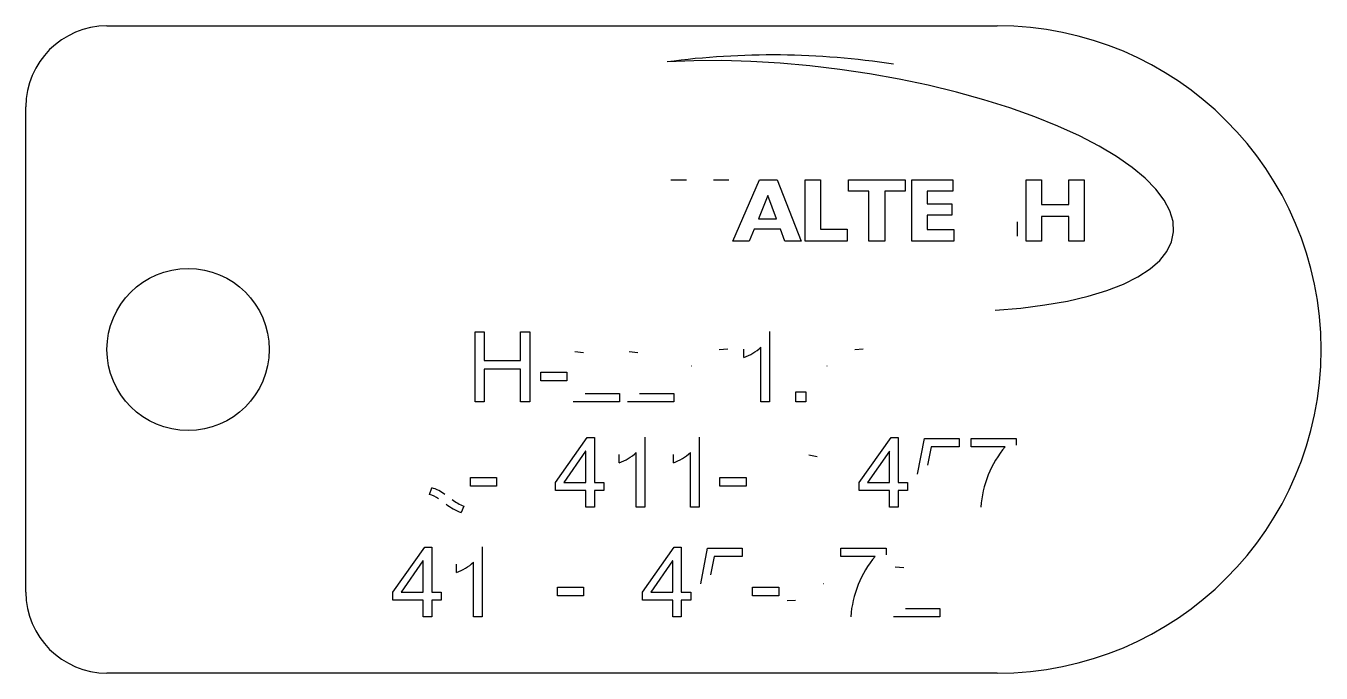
# Model space of a CAD drawing. Extents: x 1997 to 2642, y 1712 to 2034.
import ezdxf

# ---------------------------------------------------------------- set-up
doc = ezdxf.new("R2010")
doc.units = 0
doc.layers.get('0').update_dxf_attribs({"linetype": 'CONTINUOUS'})
doc.layers.add('DV1_DEFAULT', color=7, linetype='CONTINUOUS')
doc.layers.add('DV1_MARK', color=7, linetype='CONTINUOUS')

# ---------------------------------------------------------------- blocks, each defined once
blk = doc.blocks.new('SE1')
at = {"layer": 'DV1_DEFAULT'}
for p, q in [((2037.154243, 2034.178914), (2480.638243, 2034.178914)), ((1996.768243, 1751.984914), (1996.768243, 1993.792914)), ((2480.638243, 1711.598914), (2037.154243, 1711.598914))]:
    blk.add_line(p, q, dxfattribs=at)
blk.add_circle((2077.540243, 1872.888914), 40.386, dxfattribs=at)
for centre, radius, start, end in [((2037.154243, 1993.792914), 40.386, 90, 180), ((2480.638243, 1872.888914), 161.29, -90, 90), ((2037.154243, 1751.984914), 40.386, 180, 270)]:
    blk.add_arc(centre, radius, start, end, dxfattribs=at)
at = {"layer": 'DV1_MARK'}
for p, q in [((2318.044543, 1957.40237), (2325.766653, 1957.40237)), ((2339.317575, 1957.40237), (2346.954593, 1957.40237)), ((2348.869166, 1926.875569), (2362.186084, 1957.40237)), ((2362.186084, 1957.40237), (2371.014392, 1957.40237)), ((2371.014392, 1957.40237), (2382.906017, 1926.875569)), ((2384.990774, 1926.875569), (2384.990774, 1957.40237)), ((2384.990774, 1957.40237), (2392.627792, 1957.40237)), ((2392.627792, 1957.40237), (2392.627792, 1932.789472)), ((2406.519082, 1951.72247), (2406.519082, 1957.40237)), ((2406.519082, 1957.40237), (2434.812215, 1957.40237)), ((2434.812215, 1957.40237), (2434.812215, 1951.72247)), ((2438.130808, 1926.875569), (2438.130808, 1957.40237)), ((2438.130808, 1957.40237), (2458.552918, 1957.40237)), ((2458.552918, 1957.40237), (2458.552918, 1951.765016)), ((2495.036168, 1926.875569), (2495.036168, 1957.40237)), ((2495.036168, 1957.40237), (2502.694459, 1957.40237)), ((2502.694459, 1957.40237), (2502.694459, 1945.149103)), ((2516.3092, 1945.149103), (2516.3092, 1957.40237)), ((2516.3092, 1957.40237), (2523.946218, 1957.40237)), ((2523.946218, 1957.40237), (2523.946218, 1926.875569)), ((2366.398144, 1949.637713), (2361.675531, 1938.065184)), ((2370.674024, 1938.065184), (2366.398144, 1949.637713)), ((2416.645045, 1951.72247), (2406.519082, 1951.72247)), ((2416.645045, 1926.875569), (2416.645045, 1951.72247)), ((2424.686251, 1951.72247), (2424.686251, 1926.875569)), ((2434.812215, 1951.72247), (2424.686251, 1951.72247)), ((2458.552918, 1951.765016), (2445.767826, 1951.765016)), ((2445.767826, 1951.765016), (2445.767826, 1945.532018)), ((2445.767826, 1945.532018), (2457.978546, 1945.532018)), ((2457.978546, 1945.532018), (2457.978546, 1939.852118)), ((2502.694459, 1945.149103), (2516.3092, 1945.149103)), ((2361.675531, 1938.065184), (2370.674024, 1938.065184)), ((2457.978546, 1939.852118), (2445.767826, 1939.852118)), ((2445.767826, 1939.852118), (2445.767826, 1932.619288)), ((2490.483739, 1936.533525), (2490.483739, 1929.428333)), ((2502.694459, 1939.2352), (2502.694459, 1926.875569)), ((2516.3092, 1939.2352), (2502.694459, 1939.2352)), ((2516.3092, 1926.875569), (2516.3092, 1939.2352)), ((2359.463136, 1932.832018), (2357.016737, 1926.875569)), ((2372.631143, 1932.832018), (2359.463136, 1932.832018)), ((2374.800992, 1926.875569), (2372.631143, 1932.832018)), ((2392.627792, 1932.789472), (2405.795799, 1932.789472)), ((2405.795799, 1932.789472), (2405.795799, 1926.875569)), ((2445.767826, 1932.619288), (2458.935833, 1932.619288)), ((2458.935833, 1932.619288), (2458.935833, 1926.875569)), ((2357.016737, 1926.875569), (2348.869166, 1926.875569)), ((2382.906017, 1926.875569), (2374.800992, 1926.875569)), ((2405.795799, 1926.875569), (2384.990774, 1926.875569)), ((2424.686251, 1926.875569), (2416.645045, 1926.875569)), ((2458.935833, 1926.875569), (2438.130808, 1926.875569)), ((2502.694459, 1926.875569), (2495.036168, 1926.875569)), ((2523.946218, 1926.875569), (2516.3092, 1926.875569)), ((2220.503036, 1846.871132), (2220.503036, 1881.618887)), ((2220.503036, 1881.618887), (2225.080584, 1881.618887)), ((2225.080584, 1881.618887), (2225.080584, 1867.331387)), ((2243.182708, 1867.331387), (2243.182708, 1881.618887)), ((2243.182708, 1881.618887), (2247.760257, 1881.618887)), ((2247.760257, 1881.618887), (2247.760257, 1846.871132)), ((2367.192659, 1881.803838), (2367.192659, 1846.871132)), ((2274.53198, 1871.16913), (2270.185621, 1871.654627)), ((2301.604249, 1871.16913), (2297.281009, 1871.654627)), ((2346.362502, 1873.064882), (2342.06238, 1872.694979)), ((2354.361652, 1868.903474), (2354.361652, 1873.064882)), ((2362.915657, 1846.871132), (2362.915657, 1874.035877)), ((2413.892902, 1873.064882), (2409.6159, 1872.694979)), ((2225.080584, 1867.331387), (2243.182708, 1867.331387)), ((2328.21414, 1864.742067), (2328.329735, 1864.742067)), ((2395.767659, 1864.742067), (2395.860135, 1864.742067)), ((2243.182708, 1863.169979), (2225.080584, 1863.169979)), ((2225.080584, 1863.169979), (2225.080584, 1846.871132)), ((2243.182708, 1846.871132), (2243.182708, 1863.169979)), ((2253.262562, 1857.29777), (2253.262562, 1861.574773)), ((2253.262562, 1861.574773), (2266.278521, 1861.574773)), ((2266.278521, 1861.574773), (2266.278521, 1857.29777)), ((2266.278521, 1857.29777), (2253.262562, 1857.29777)), ((2380.324213, 1851.749227), (2385.225426, 1851.749227)), ((2380.324213, 1846.871132), (2380.324213, 1851.749227)), ((2385.225426, 1851.749227), (2385.225426, 1846.871132)), ((2225.080584, 1846.871132), (2220.503036, 1846.871132)), ((2247.760257, 1846.871132), (2243.182708, 1846.871132)), ((2292.449152, 1846.871132), (2269.33022, 1846.871132)), ((2275.271786, 1851.009421), (2292.449152, 1851.009421)), ((2292.449152, 1851.009421), (2292.449152, 1846.871132)), ((2319.521422, 1846.871132), (2296.425608, 1846.871132)), ((2302.344055, 1851.009421), (2319.521422, 1851.009421)), ((2319.521422, 1851.009421), (2319.521422, 1846.871132)), ((2367.192659, 1846.871132), (2362.915657, 1846.871132)), ((2385.225426, 1846.871132), (2380.324213, 1846.871132)), ((2260.545026, 1806.551715), (2276.404613, 1829.092673)), ((2276.404613, 1829.092673), (2279.918691, 1829.092673)), ((2279.918691, 1829.092673), (2279.918691, 1806.551715)), ((2305.095208, 1829.277625), (2305.095208, 1794.344919)), ((2332.12124, 1829.277625), (2332.12124, 1794.344919)), ((2411.881555, 1806.551715), (2427.741142, 1829.092673)), ((2427.741142, 1829.092673), (2431.25522, 1829.092673)), ((2431.25522, 1829.092673), (2431.25522, 1806.551715)), ((2440.965172, 1810.690003), (2444.363655, 1828.607176)), ((2444.363655, 1828.607176), (2461.633497, 1828.607176)), ((2461.633497, 1828.607176), (2461.633497, 1824.445768)), ((2467.551943, 1824.445768), (2467.551943, 1828.607176)), ((2467.551943, 1828.607176), (2490.046664, 1828.607176)), ((2490.046664, 1828.607176), (2490.046664, 1825.27805)), ((2275.549213, 1822.180113), (2264.706434, 1806.551715)), ((2275.641689, 1822.180113), (2275.549213, 1822.180113)), ((2275.641689, 1806.551715), (2275.641689, 1822.180113)), ((2292.264201, 1816.377261), (2292.264201, 1820.538669)), ((2300.818206, 1794.344919), (2300.818206, 1821.509664)), ((2319.267113, 1816.377261), (2319.267113, 1820.538669)), ((2327.821118, 1794.344919), (2327.821118, 1821.509664)), ((2390.958922, 1819.382722), (2386.681919, 1820.168766)), ((2426.862623, 1822.180113), (2416.042963, 1806.551715)), ((2426.978218, 1822.180113), (2426.862623, 1822.180113)), ((2426.978218, 1806.551715), (2426.978218, 1822.180113)), ((2447.7159, 1824.445768), (2445.912623, 1815.221314)), ((2461.633497, 1824.445768), (2447.7159, 1824.445768)), ((2484.567477, 1824.445768), (2467.551943, 1824.445768)), ((2218.191142, 1804.771557), (2218.191142, 1809.048559)), ((2218.191142, 1809.048559), (2231.207101, 1809.048559)), ((2231.207101, 1809.048559), (2231.207101, 1804.771557)), ((2260.545026, 1802.644615), (2260.545026, 1806.551715)), ((2264.706434, 1806.551715), (2275.641689, 1806.551715)), ((2279.918691, 1806.551715), (2284.611834, 1806.551715)), ((2284.611834, 1806.551715), (2284.611834, 1802.644615)), ((2342.50164, 1804.771557), (2342.50164, 1809.048559)), ((2342.50164, 1809.048559), (2355.517599, 1809.048559)), ((2355.517599, 1809.048559), (2355.517599, 1804.771557)), ((2411.881555, 1802.644615), (2411.881555, 1806.551715)), ((2416.042963, 1806.551715), (2426.978218, 1806.551715)), ((2431.25522, 1806.551715), (2435.948363, 1806.551715)), ((2435.948363, 1806.551715), (2435.948363, 1802.644615)), ((2197.823363, 1800.563911), (2198.933072, 1803.916156)), ((2231.207101, 1804.771557), (2218.191142, 1804.771557)), ((2275.641689, 1802.644615), (2260.545026, 1802.644615)), ((2275.641689, 1794.344919), (2275.641689, 1802.644615)), ((2284.611834, 1802.644615), (2279.918691, 1802.644615)), ((2279.918691, 1802.644615), (2279.918691, 1794.344919)), ((2355.517599, 1804.771557), (2342.50164, 1804.771557)), ((2426.978218, 1802.644615), (2411.881555, 1802.644615)), ((2426.978218, 1794.344919), (2426.978218, 1802.644615)), ((2435.948363, 1802.644615), (2431.25522, 1802.644615)), ((2431.25522, 1802.644615), (2431.25522, 1794.344919)), ((2214.931373, 1794.784178), (2213.567356, 1791.593766)), ((2279.918691, 1794.344919), (2275.641689, 1794.344919)), ((2305.095208, 1794.344919), (2300.818206, 1794.344919)), ((2332.12124, 1794.344919), (2327.821118, 1794.344919)), ((2431.25522, 1794.344919), (2426.978218, 1794.344919)), ((2179.559407, 1751.898559), (2195.418994, 1774.439518)), ((2195.418994, 1774.439518), (2198.933072, 1774.439518)), ((2198.933072, 1774.439518), (2198.933072, 1751.898559)), ((2224.040232, 1774.601351), (2224.040232, 1739.668644)), ((2303.869905, 1751.898559), (2319.729492, 1774.439518)), ((2319.729492, 1774.439518), (2323.24357, 1774.439518)), ((2323.24357, 1774.439518), (2323.24357, 1751.898559)), ((2332.907283, 1756.036848), (2336.305766, 1773.930902)), ((2336.305766, 1773.930902), (2353.55249, 1773.930902)), ((2339.658011, 1769.792613), (2337.854735, 1760.54504)), ((2353.55249, 1769.792613), (2339.658011, 1769.792613)), ((2353.55249, 1773.930902), (2353.55249, 1769.792613)), ((2402.772696, 1773.930902), (2425.267417, 1773.930902)), ((2402.772696, 1769.792613), (2402.772696, 1773.930902)), ((2419.765111, 1769.792613), (2402.772696, 1769.792613)), ((2425.267417, 1773.930902), (2425.267417, 1770.624894)), ((2194.563594, 1767.526957), (2183.720815, 1751.898559)), ((2194.65607, 1767.526957), (2194.563594, 1767.526957)), ((2194.65607, 1751.898559), (2194.65607, 1767.526957)), ((2211.209225, 1761.724105), (2211.209225, 1765.885513)), ((2219.76323, 1739.668644), (2219.76323, 1766.856508)), ((2318.874091, 1767.526957), (2308.054431, 1751.898559)), ((2318.966567, 1767.526957), (2318.874091, 1767.526957)), ((2318.966567, 1751.898559), (2318.966567, 1767.526957)), ((2434.121968, 1763.989761), (2429.775608, 1764.475258)), ((2394.056858, 1756.013729), (2393.964383, 1756.013729)), ((2179.559407, 1747.99146), (2179.559407, 1751.898559)), ((2183.720815, 1751.898559), (2194.65607, 1751.898559)), ((2198.933072, 1751.898559), (2203.626215, 1751.898559)), ((2203.626215, 1751.898559), (2203.626215, 1747.99146)), ((2261.516021, 1754.395404), (2274.53198, 1754.395404)), ((2261.516021, 1750.118402), (2261.516021, 1754.395404)), ((2274.53198, 1750.118402), (2261.516021, 1750.118402)), ((2274.53198, 1754.395404), (2274.53198, 1750.118402)), ((2303.869905, 1747.99146), (2303.869905, 1751.898559)), ((2308.054431, 1751.898559), (2318.966567, 1751.898559)), ((2323.24357, 1751.898559), (2327.959832, 1751.898559)), ((2327.959832, 1751.898559), (2327.959832, 1747.99146)), ((2358.754249, 1754.395404), (2371.770208, 1754.395404)), ((2358.754249, 1750.118402), (2358.754249, 1754.395404)), ((2371.770208, 1750.118402), (2358.754249, 1750.118402)), ((2371.770208, 1754.395404), (2371.770208, 1750.118402)), ((2194.65607, 1747.99146), (2179.559407, 1747.99146)), ((2194.65607, 1739.668644), (2194.65607, 1747.99146)), ((2198.933072, 1747.99146), (2198.933072, 1739.668644)), ((2203.626215, 1747.99146), (2198.933072, 1747.99146)), ((2318.966567, 1747.99146), (2303.869905, 1747.99146)), ((2318.966567, 1739.668644), (2318.966567, 1747.99146)), ((2323.24357, 1747.99146), (2323.24357, 1739.668644)), ((2327.959832, 1747.99146), (2323.24357, 1747.99146)), ((2376.04721, 1747.714033), (2380.16238, 1748.037698)), ((2434.861773, 1743.830052), (2452.03914, 1743.830052)), ((2452.03914, 1743.830052), (2452.03914, 1739.668644)), ((2198.933072, 1739.668644), (2194.65607, 1739.668644)), ((2224.040232, 1739.668644), (2219.76323, 1739.668644)), ((2323.24357, 1739.668644), (2318.966567, 1739.668644)), ((2452.03914, 1739.668644), (2428.920208, 1739.668644))]:
    blk.add_line(p, q, dxfattribs=at)
blk.add_lwpolyline([(2479.578891, 1892.473692), (2492.323225, 1893.542452), (2504.347668, 1895.071288), (2515.561182, 1897.048624), (2525.87887, 1899.459491), (2535.222619, 1902.285636), (2543.521686, 1905.505662), (2550.713239, 1909.095191), (2556.742833, 1913.027046), (2561.564816, 1917.271459), (2565.142681, 1921.796297), (2567.449342, 1926.567301), (2568.467334, 1931.548351), (2568.18895, 1936.701735), (2566.616297, 1941.988437), (2563.761283, 1947.368433), (2559.645522, 1952.800989), (2554.300175, 1958.244976), (2547.765711, 1963.659179), (2540.091602, 1969.002606), (2531.335948, 1974.234803), (2521.56504, 1979.316156), (2510.85285, 1984.208195), (2499.280482, 1988.873883), (2486.935549, 1993.277895), (2473.911515, 1997.38689), (2460.306983, 2001.169758), (2446.224953, 2004.597859), (2431.77204, 2007.645239), (2417.057666, 2010.288826), (2402.193233, 2012.508607), (2387.29128, 2014.287774), (2372.464627, 2015.612859), (2357.825529, 2016.473829), (2343.484816, 2016.864165), (2329.551061, 2016.780913), (2316.129757, 2016.224702)], dxfattribs=at)
for centre, radius, start, end in [((2368.57601, 1623.096895), 396.610744, 81.247684, 97.598826), ((2345.181792, 1893.89778), 26.626775, -69.832824, -48.239663), ((2283.08434, 1841.371567), 26.626775, -69.832824, -48.239663), ((2310.205824, 1841.173948), 26.40043, -69.926515, -48.145972), ((2524.365657, 1790.940506), 52.024011, 139.90667, 176.247926), ((2194.634134, 1787.484764), 13.462365, 55.126022, 76.296374), ((2195.172802, 1788.516293), 15.8523, 49.463475, 76.278272), ((2223.174057, 1817.138924), 27.291826, -128.727178, -110.609643), ((2224.612359, 1818.630755), 25.736758, -127.050722, -112.09566), ((2459.953094, 1736.133195), 52.421659, 140.052166, 176.132893), ((2202.361568, 1786.164739), 25.992799, -70.099438, -47.973049)]:
    blk.add_arc(centre, radius, start, end, dxfattribs=at)

msp = doc.modelspace()

# ---------------------------------------------------------------- block references
msp.add_blockref('SE1', (0, 0))

doc.saveas('drawing.dxf')
